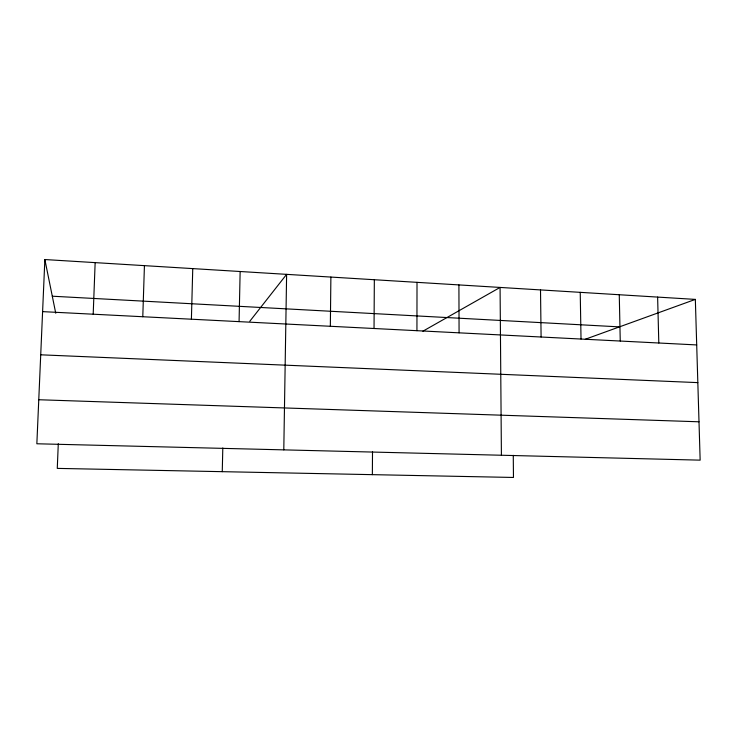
<?xml version="1.0" encoding="UTF-8"?>
<svg xmlns="http://www.w3.org/2000/svg" width="737" height="737" viewBox="0 0 737 737"><rect width="100%" height="100%" fill="white"/><g stroke="black" fill="none" stroke-linecap="round" stroke-linejoin="round"><path stroke-width="1.11" d="M416.939 330.692L417.013 282.345M372.36 474.656L372.507 451.836M374.037 328.509L374.341 279.728M330.342 326.279L330.885 277.066M283.791 449.874L286.619 274.357L249.825 321.231M239.074 321.636L240.142 271.511M222.261 471.671L222.804 447.949M191.399 319.204L192.753 268.609M142.785 316.735L144.434 265.642M93.194 314.211L95.147 262.621M58.287 443.702L57.274 468.391L513.468 477.456L513.265 455.319M44.865 259.544L36.85 443.775L700.15 460.146L695.341 299.397L44.865 259.544L55.745 313.234M422.881 331.208L500.073 287.43L501.409 455.236M585.307 339.241L695.341 299.397M38.766 399.74L698.998 421.794M40.719 354.81L697.828 382.623M42.599 311.631L696.705 344.934M52.299 296.21L619.439 326.878M657.625 297.085L658.804 343M619.264 294.736L620.25 341.038M580.231 292.349L581.023 339.048M540.507 289.908L541.096 337.012M458.911 284.915L459.077 332.838"/></g></svg>
